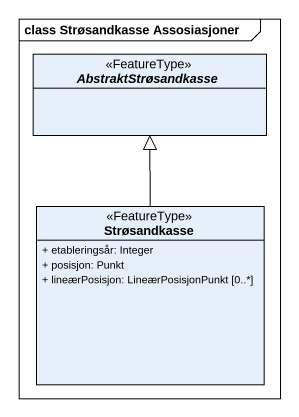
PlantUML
@startuml
mainframe class Strøsandkasse Assosiasjoner
hide circle
hide empty members
skinparam classAttributeIconSize 0
abstract class AbstraktStrøsandkasse <<FeatureType>>
class Strøsandkasse <<FeatureType>> {
  + etableringsår: Integer
  + posisjon: Punkt
  + lineærPosisjon: LineærPosisjonPunkt [0..*]
}
Strøsandkasse -up-|> AbstraktStrøsandkasse
@enduml
